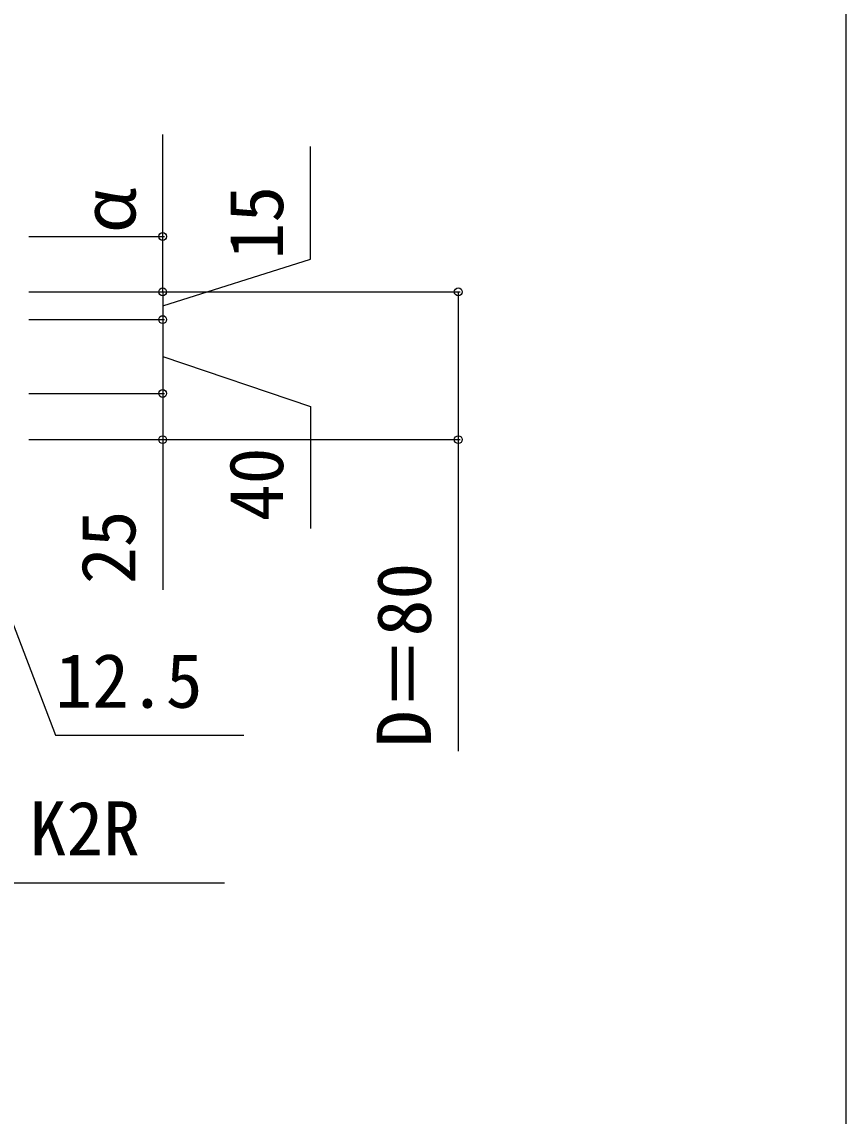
# Model space of a CAD drawing. Units: millimetres, scale not verified. Extents: x -1750 to 1750, y -2608 to 2592.
# Drawn here: x 1304 to 1750, y -1585 to -992 of the extents above; entities that cross this region are included whole.
import ezdxf
from ezdxf.enums import TextEntityAlignment as Align

# ---------------------------------------------------------------- set-up
doc = ezdxf.new("R2010")
doc.units = ezdxf.units.MM
doc.header["$LTSCALE"] = 14
doc.layers.add('0-6_YKK_D', color=6, linetype='Continuous')
doc.layers.add('0-7_YKK_ZWAK', color=7, linetype='Continuous')
doc.styles.add('ＭＳ ゴシック', font='')
doc.styles.get('ＭＳ ゴシック').set_extended_font_data('MS Gothic')

msp = doc.modelspace()

# ---------------------------------------------------------------- linework, layer by layer
at = {"layer": '0-6_YKK_D'}
for p, q in [((1307.5, -1108.5), (1381, -1108.5)), ((1307.5, -1138.5), (1541, -1138.5)), ((1307.5, -1138.5), (1381, -1138.5)), ((1307.5, -1138.5), (1381, -1138.5)), ((1380, -1138.5), (1380, -1153.5)), ((1307.5, -1153.5), (1381, -1153.5)), ((1307.5, -1153.5), (1381, -1153.5)), ((1380, -1153.5), (1380, -1193.5)), ((1307.5, -1193.5), (1381, -1193.5)), ((1307.5, -1193.5), (1381, -1193.5)), ((1307.5, -1218.5), (1381, -1218.5)), ((1307.5, -1218.5), (1541, -1218.5))]:
    msp.add_line(p, q, dxfattribs=at)
for points in [[(1380, -1138.5), (1380, -1108.5), (1380, -1053.23)], [(1380, -1146), (1460, -1120.81), (1460, -1059.72)], [(1540, -1138.5), (1540, -1218.5), (1540, -1387.18)], [(1380, -1173.5), (1460, -1200.55), (1460, -1266.64)], [(1380, -1193.5), (1380, -1218.5), (1380, -1299.77)], [(1291.25, -1298.5), (1321.96, -1378.5), (1423.96, -1378.5)], [(1197.5, -1458.5), (1297.5, -1458.5), (1413.45, -1458.5)]]:
    msp.add_lwpolyline(points, dxfattribs=at)
for centre in [(1380, -1108.5), (1380, -1138.5), (1380, -1138.5), (1540, -1138.5), (1380, -1153.5), (1380, -1153.5), (1380, -1193.5), (1380, -1193.5), (1380, -1218.5), (1540, -1218.5)]:
    msp.add_circle(centre, 2.12, dxfattribs=at)
at = {"layer": '0-7_YKK_ZWAK'}
msp.add_lwpolyline([(-1750, -2608.5), (1750, -2608.5), (1750, 2491.5)], dxfattribs=at)

# ---------------------------------------------------------------- texts
at = {"layer": '0-6_YKK_D', "style": 'ＭＳ ゴシック'}
for s, p in [('α', (1374, -1106.73)), ('15', (1454, -1120.95)), ('40', (1454, -1262.68)), ('25', (1374, -1296.73)), ('D＝80', (1534, -1385.05))]:
    msp.add_text(s, height=29.33, rotation=90, dxfattribs=at).set_placement(p, align=Align.BOTTOM_LEFT)
for s, p in [('12.5', (1321.82, -1372.5)), ('K2R', (1307.91, -1452.5))]:
    msp.add_text(s, height=29.33, dxfattribs=at).set_placement(p, align=Align.BOTTOM_LEFT)

doc.saveas('drawing.dxf')
